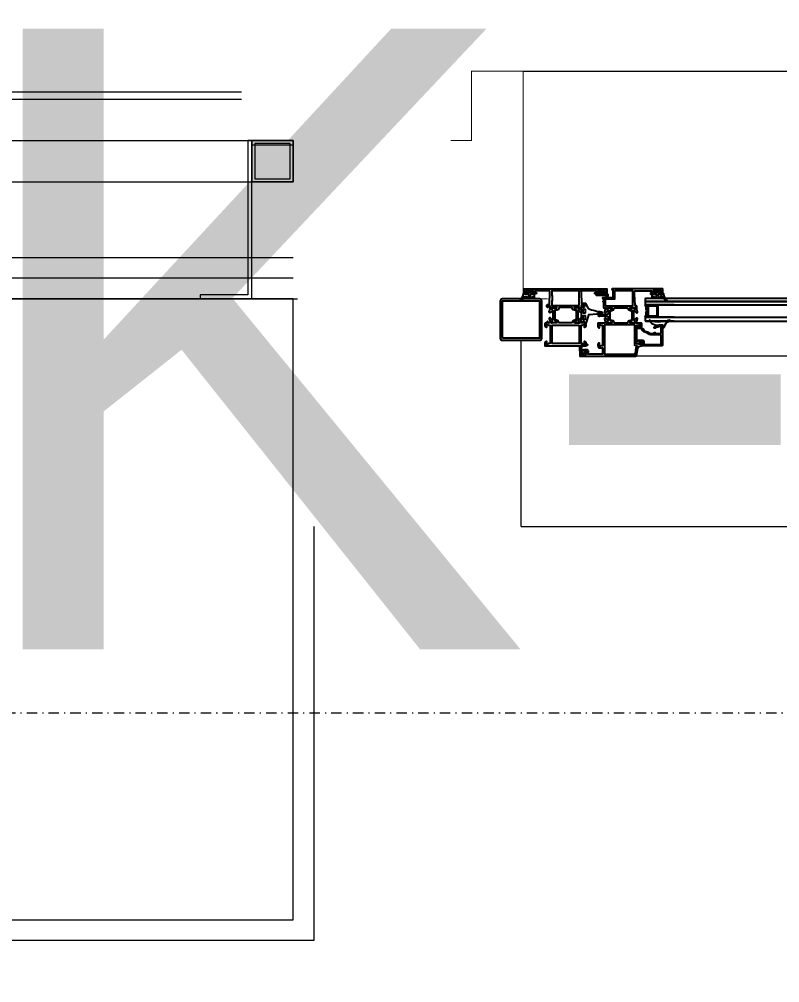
# Model space of a CAD drawing. Extents: x -1907 to 11890, y 0 to 8298.
# Drawn here: x 9128.6 to 9202, y 3719.8 to 3812.9 of the extents above; entities that cross this region are included whole.
import ezdxf
from ezdxf.enums import TextEntityAlignment as Align

# ---------------------------------------------------------------- set-up
doc = ezdxf.new("R2010")
doc.units = 0
doc.header["$MEASUREMENT"] = 0
doc.linetypes.add('DASHDOT', pattern=[1, 0.5, -0.25, 0, -0.25])
doc.layers.get('0').update_dxf_attribs({"color": 9, "lineweight": 9})
for name, color, linetype, lineweight in [('01', 9, 'Continuous', 9), ('06D', 9, 'Continuous', 9), ('10', 9, 'Continuous', 9), ('14', 9, 'Continuous', 9), ('15', 9, 'Continuous', 9), ('21_mahal200', 9, 'Continuous', 9), ('21_mahal200 @ 20', 9, 'Continuous', 9), ('24', 9, 'DASHDOT', 9), ('33', 9, 'BATTING', 9)]:
    doc.layers.add(name, color=color, linetype=linetype, lineweight=lineweight)
doc.styles.add('Arial', font='arial.ttf', dxfattribs={"height": 2.5})
doc.styles.add('MuuM_TEXT-STANDART', font='ARIALN.TTF')
doc.linetypes.add('BATTING', pattern='A,0.0001,-0.1,[134,ltypeshp.shx,S=0.1,R=0,X=-0.1,Y=0],-0.2,[134,ltypeshp.shx,S=0.1,R=180,X=0.1,Y=0],-0.1', length=0.4001)

# ---------------------------------------------------------------- blocks, each defined once
blk = doc.blocks.new('0a_roomno2')
at = {"style": 'Arial'}
blk.add_attdef('ODANO', (0, 1.505), '', height=3, dxfattribs=at)
blk.add_attdef('MEKANADI', text='', height=3, dxfattribs=at).set_placement((0.525, -4.75), align=Align.BOTTOM_LEFT)
at = {"style": 'MuuM_TEXT-STANDART', "width": 0.6}
for tag, p in [('YER01', (15, -7)), ('TAVAN01', (20.625, -7)), ('DUVAR01', (26.25, -7)), ('YER02', (15, -10.375)), ('TAVAN02', (20.625, -10.375)), ('DUVAR02', (26.25, -10.375)), ('YER03', (15, -13.75)), ('TAVAN03', (20.625, -13.75)), ('DUVAR03', (26.25, -13.75))]:
    blk.add_attdef(tag, text='', height=2.25, dxfattribs=at).set_placement(p, align=Align.MIDDLE_CENTER)
at = {"style": 'MuuM_TEXT-STANDART'}
blk.add_attdef('M2', text='', height=2.25, dxfattribs=at).set_placement((1.3231, -7.8046), align=Align.MIDDLE_LEFT)
at = {"style": 'MuuM_TEXT-STANDART', "width": 0.6}
blk.add_attdef('TEMIZTAVANYUKSEKLIGI', text='', height=2.25, dxfattribs=at).set_placement((2.7, -13.1619), align=Align.MIDDLE_LEFT)
blk = doc.blocks.new('*U970')
at = {"layer": '21_mahal200 @ 20'}
ref = blk.add_blockref('0a_roomno2', (8851.925, 3716.9), dxfattribs=dict(at, xscale=20, yscale=20, zscale=20))
ref.add_attrib('ODANO', ' PRS-1K-06', (8851.925, 3752), dxfattribs={"layer": '0', "height": 60, "style": 'Arial'})
blk = doc.blocks.new('p-s-profil')
at = {"layer": '10'}
blk.add_lwpolyline([(9, 15.3), (4.6, 15.3), (4.6, 0.4), (0, 0.4), (0, 0), (5, 0), (5, 14.9), (9, 14.9), (9, 15.3)], dxfattribs=at)
blk.add_lwpolyline([(9, 15.3), (4.6, 15.3), (4.6, 0.4), (0, 0.4), (0, 0), (5, 0), (5, 14.9), (9, 14.9), (9, 15.3)], dxfattribs=at)
blk = doc.blocks.new('p-kutu_profil_40x40')
h = blk.add_hatch(color=256)
h.dxf.hatch_style = 1
h.paths.add_polyline_path([(0, 0), (4, 0), (4, 4), (0, 4)])
h = blk.add_hatch(color=255)
h.dxf.hatch_style = 1
h.paths.add_polyline_path([(0, 0), (4, 0), (4, 4), (0, 4)])
blk.add_lwpolyline([(0, 0), (4, 0), (4, 4), (0, 4)], close=True)
at = {"layer": '10'}
for points in [[(0, 4), (4, 4), (4, 0), (0, 0)], [(0, 4), (4, 4), (4, 0), (0, 0)], [(0, 0), (4, 0), (4, 4), (0, 4)], [(0.3, 3.7), (3.7, 3.7), (3.7, 0.3), (0.3, 0.3)], [(0.3, 3.7), (3.7, 3.7), (3.7, 0.3), (0.3, 0.3)]]:
    blk.add_lwpolyline(points, close=True, dxfattribs=at)
blk = doc.blocks.new('P-DOG-PORSCHE')
at = {"layer": '06D'}
for points in [[(-117.783, 24), (-2.217, 24)], [(-13.177, -3.536), (-111.935, -3.535)], [(-118, -20), (-2, -20)]]:
    blk.add_lwpolyline(points, dxfattribs=at)
at = {"layer": '10', "lineweight": 25, "ltscale": 0.5}
for p, q in [((-112.196, 2.681), (-112.196, 2.977)), ((-103.22, 1.437), (-105.995, 1.437)), ((-104.795, 1.437), (-104.795, 0.237)), ((-103.22, 0.237), (-105.995, 0.237)), ((-103.22, -0.163), (-105.945, -0.163)), ((-103.22, -0.163), (-105.489, -0.163))]:
    blk.add_line(p, q, dxfattribs=at)
at = {"layer": '10', "const_width": 0.1}
blk.add_lwpolyline([(-124.783, 17.3), (-122.783, 17.3), (-122.783, 24), (-117.783, 24), (-117.783, 2), (-115.431, 2)], dxfattribs=at)
at = {"layer": '10', "lineweight": 25, "ltscale": 0.5}
for points in [[(-110.88, 2.775), (-110.88, 2.785), (-111.147, 2.785), (-111.147, 2.775), (-111.297, 2.775), (-111.297, 2.785), (-111.627, 2.785), (-111.627, 2.775), (-111.777, 2.775), (-111.777, 2.785), (-112.096, 2.785, 0.425337), (-112.196, 2.682), (-112.151, 1.494, 0.403083), (-112.121, 1.465), (-112, 1.465, -0.414214), (-111.88, 1.345), (-111.88, 1.255, -0.414214), (-111.98, 1.155), (-111.99, 1.155, -0.414214), (-112, 1.165), (-112, 1.315, 0.414214), (-112.03, 1.345), (-112.17, 1.345, 0.414214), (-112.2, 1.315), (-112.2, 1.01), (-112.13, 0.749, -0.700084), (-112.238, 0.674), (-112.256, 0.686), (-112.427, 0.859, -0.607471), (-112.411, 0.919, 0.283637), (-112.389, 0.941), (-112.339, 1.125, 1.229391), (-112.39, 1.155), (-112.864, 1.155), (-112.701, 0.889, -0.859449), (-112.732, 0.863), (-112.976, 0.956), (-113.098, 1.155), (-114.302, 1.155), (-114.424, 0.956), (-114.668, 0.863, -0.859449), (-114.699, 0.889), (-114.536, 1.155), (-115.01, 1.155, 1.229391), (-115.061, 1.125), (-115.011, 0.941, 0.283637), (-114.989, 0.919, -0.607471), (-114.973, 0.859), (-115.144, 0.686), (-115.162, 0.674, -0.700084), (-115.27, 0.749), (-115.2, 1.01), (-115.2, 1.315, 0.414214), (-115.23, 1.345), (-115.37, 1.345, 0.414214), (-115.4, 1.315), (-115.4, 1.165, -0.414214), (-115.41, 1.155), (-115.42, 1.155, -0.414214), (-115.52, 1.255), (-115.52, 1.345, -0.414214), (-115.4, 1.465), (-115.279, 1.465, 0.403083), (-115.249, 1.494), (-115.204, 2.682, 0.425337), (-115.304, 2.785), (-115.623, 2.785), (-115.623, 2.775), (-115.773, 2.775), (-115.773, 2.785), (-116.103, 2.785), (-116.103, 2.775), (-116.253, 2.775), (-116.253, 2.785), (-116.52, 2.785), (-116.52, 2.775), (-116.65, 2.775), (-116.65, 2.605, 0.414214), (-116.62, 2.575), (-116.52, 2.575), (-116.52, 2.525, -0.414214), (-116.57, 2.475), (-116.88, 2.475, -0.414214), (-116.95, 2.545), (-116.95, 2.565, -0.414214), (-116.94, 2.575), (-116.84, 2.575, 0.414214), (-116.79, 2.625), (-116.79, 2.745, 0.414214), (-116.84, 2.795), (-117.51, 2.795, 0.414214), (-117.56, 2.745), (-117.56, 2.625, 0.414214), (-117.51, 2.575), (-117.41, 2.575, -0.414214), (-117.4, 2.565), (-117.4, 2.545, -0.414214), (-117.47, 2.475), (-117.69, 2.475, -0.414214), (-117.7, 2.485), (-117.7, 2.965, -0.414214), (-117.69, 2.975), (-109.71, 2.975, -0.414214), (-109.7, 2.965), (-109.7, 2.485, -0.414214), (-109.71, 2.475), (-109.93, 2.475, -0.414214), (-110, 2.545), (-110, 2.565, -0.414214), (-109.99, 2.575), (-109.89, 2.575, 0.414214), (-109.84, 2.625), (-109.84, 2.745, 0.414214), (-109.89, 2.795), (-110.56, 2.795, 0.414214), (-110.61, 2.745), (-110.61, 2.625, 0.414214), (-110.56, 2.575), (-110.46, 2.575, -0.414214), (-110.45, 2.565), (-110.45, 2.545, -0.414214), (-110.52, 2.475), (-110.83, 2.475, -0.414214), (-110.88, 2.525), (-110.88, 2.575), (-110.78, 2.575, 0.414214), (-110.75, 2.605), (-110.75, 2.775)], [(-120, -1.8, 0.414214), (-119.8, -2), (-116.2, -2, 0.414214), (-116, -1.8), (-116, 1.8, 0.414214), (-116.2, 2), (-119.8, 2, 0.414214), (-120, 1.8)], [(-117.279, 2.61, 0.359904), (-117.303, 2.581), (-117.303, 2.405, 0.414214), (-117.273, 2.375), (-117.073, 2.375, 0.414214), (-117.043, 2.405), (-117.043, 2.581, 0.359904), (-117.068, 2.61, 0.094739)], [(-110.515, 2.469, 0.414214), (-110.48, 2.504), (-110.48, 2.584, 0.186103), (-110.484, 2.594), (-110.524, 2.636, -0.501687), (-110.513, 2.699), (-110.424, 2.745, -0.118551), (-110.345, 2.764), (-110.115, 2.764, -0.118551), (-110.035, 2.745), (-109.947, 2.699, -0.501687), (-109.936, 2.636), (-109.976, 2.594, 0.186103), (-109.98, 2.584), (-109.98, 2.504, 0.414214), (-109.945, 2.469), (-109.665, 2.469, -0.414214), (-109.625, 2.429), (-109.625, 2.284, -0.176484), (-109.636, 2.252), (-110.009, 1.718, -0.940455), (-110.073, 1.766), (-109.755, 2.271, 0.992608), (-109.855, 2.337), (-110.695, 2.337, -0.414214), (-110.735, 2.377), (-110.735, 2.429, -0.414214), (-110.695, 2.469)], [(-110.32, 2.474, -0.414214), (-110.345, 2.499), (-110.345, 2.599, -0.414214), (-110.32, 2.624), (-110.14, 2.624, -0.414214), (-110.115, 2.599), (-110.115, 2.499, -0.414214), (-110.14, 2.474)], [(-108.969, 1.965), (-109.809, 1.965, 0.414214), (-109.859, 1.915), (-109.859, 1.375, 0.414214), (-109.809, 1.325), (-107.249, 1.325, 0.414214), (-107.199, 1.375), (-107.199, 2.785), (-108.909, 2.785, 0.414214), (-108.959, 2.735), (-108.959, 1.975, -0.414214)], [(-104.727, 2.599, -0.359904), (-104.703, 2.57), (-104.703, 2.394, -0.414214), (-104.733, 2.364), (-104.933, 2.364, -0.414214), (-104.963, 2.394), (-104.963, 2.57, -0.359904), (-104.938, 2.599, -0.094739)], [(-114.735, -0.006, 0.131652), (-114.722, -0.056), (-114.615, -0.243, -0.131652), (-114.61, -0.258), (-114.61, -0.283, -0.414214), (-114.64, -0.313), (-115, -0.313, -0.414214), (-115.03, -0.283), (-115.03, -0.258, -0.131652), (-115.026, -0.243), (-114.919, -0.056, 0.131652), (-114.905, -0.006), (-114.905, 0.84, 0.131652), (-114.919, 0.89), (-115.026, 1.076, -0.131652), (-115.03, 1.091), (-115.03, 1.117, -0.414214), (-115, 1.147), (-114.64, 1.147, -0.414214), (-114.61, 1.117), (-114.61, 1.091, -0.131652), (-114.615, 1.076), (-114.722, 0.89, 0.131652), (-114.735, 0.84)], [(-112.665, -0.006, -0.131652), (-112.678, -0.056), (-112.785, -0.243, 0.131652), (-112.79, -0.258), (-112.79, -0.283, 0.414214), (-112.76, -0.313), (-112.4, -0.313, 0.414214), (-112.37, -0.283), (-112.37, -0.258, 0.131652), (-112.374, -0.243), (-112.481, -0.056, -0.131652), (-112.495, -0.006), (-112.495, 0.84, -0.131652), (-112.481, 0.89), (-112.374, 1.076, 0.131652), (-112.37, 1.091), (-112.37, 1.117, 0.414214), (-112.4, 1.147), (-112.76, 1.147, 0.414214), (-112.79, 1.117), (-112.79, 1.091, 0.131652), (-112.785, 1.076), (-112.678, 0.89, -0.131652), (-112.665, 0.84)], [(-111.803, 0.651, -0.414214), (-111.833, 0.621), (-111.963, 0.621, -0.414214), (-111.993, 0.651), (-111.993, 0.991, -0.414214), (-111.963, 1.021), (-111.833, 1.021, -0.414214), (-111.803, 0.991)], [(-109.665, 0.324, -0.403142), (-109.569, 0.225), (-109.569, -0.016, -0.131652), (-109.583, -0.066), (-109.69, -0.253, 0.131652), (-109.694, -0.268), (-109.694, -0.293, 0.414214), (-109.664, -0.323), (-109.304, -0.323, 0.414214), (-109.274, -0.293), (-109.274, -0.268, 0.131652), (-109.278, -0.253), (-109.386, -0.066, -0.131652), (-109.399, -0.016), (-109.399, 0.83, -0.131652), (-109.386, 0.88), (-109.278, 1.066, 0.131652), (-109.274, 1.081), (-109.274, 1.107, 0.414214), (-109.304, 1.137), (-109.664, 1.137, 0.414214), (-109.694, 1.107), (-109.694, 1.081, 0.131652), (-109.69, 1.066), (-109.583, 0.88, -0.131652), (-109.569, 0.83), (-109.569, 0.589, -0.403142), (-109.665, 0.489), (-110.521, 0.457, 0.962756), (-110.521, 0.357)], [(-107.283, -0.008, -0.131652), (-107.296, -0.058), (-107.404, -0.244, 0.131652), (-107.408, -0.259), (-107.408, -0.285, 0.414214), (-107.378, -0.315), (-107.018, -0.315, 0.414214), (-106.988, -0.285), (-106.988, -0.259, 0.131652), (-106.992, -0.244), (-107.099, -0.058, -0.131652), (-107.113, -0.008), (-107.113, 0.839, -0.131652), (-107.099, 0.889), (-106.992, 1.075, 0.131652), (-106.988, 1.09), (-106.988, 1.115, 0.414214), (-107.018, 1.145), (-107.378, 1.145, 0.414214), (-107.408, 1.115), (-107.408, 1.09, 0.131652), (-107.404, 1.075), (-107.296, 0.889, -0.131652), (-107.283, 0.839)], [(-107.099, 0.88), (-106.992, 1.066, 0.131652), (-106.988, 1.081), (-106.988, 1.107, 0.414214), (-107.018, 1.137), (-107.378, 1.137, 0.414214), (-107.408, 1.107), (-107.408, 1.081, 0.131652), (-107.404, 1.066), (-107.296, 0.88, -0.131652), (-107.283, 0.83), (-107.283, -0.016, -0.131652), (-107.296, -0.066), (-107.404, -0.253, 0.131652), (-107.408, -0.268), (-107.408, -0.293, 0.414214), (-107.378, -0.323), (-107.018, -0.323, 0.414214), (-106.988, -0.293), (-106.988, -0.268, 0.131652), (-106.992, -0.253), (-107.099, -0.066, -0.131652), (-107.113, -0.016), (-107.113, 0.83, -0.131652)], [(-105.695, 1.307, -0.414214), (-105.665, 1.337), (-104.925, 1.337, -0.414214), (-104.895, 1.307), (-104.895, 0.367, -0.414214), (-104.925, 0.337), (-105.665, 0.337, -0.414214), (-105.695, 0.367)], [(-106.668, -0.535, 0.365977), (-106.639, -0.51, -0.365977), (-106.609, -0.485), (-106.499, -0.485, -0.414214), (-106.469, -0.515), (-106.469, -0.605, -0.365977), (-106.494, -0.634, 0.366034), (-106.519, -0.664), (-106.519, -0.725, 0.414214), (-106.509, -0.735), (-106.469, -0.735, 0.414214), (-106.319, -0.585), (-106.319, -0.415, 0.414214), (-106.399, -0.335), (-106.819, -0.335, -0.493043), (-106.848, -0.297), (-106.749, 0.072, 0.700084), (-106.857, 0.147), (-106.875, 0.134), (-107.046, -0.039, 0.607471), (-107.03, -0.099, -0.283637), (-107.008, -0.12), (-106.959, -0.304, -1.229391), (-107.009, -0.335), (-107.43, -0.335, -0.585524), (-107.455, -0.289), (-107.322, -0.07, 0.713664), (-107.346, -0.041), (-107.596, -0.135), (-107.709, -0.32, -0.261412), (-107.734, -0.335), (-108.946, -0.335, -0.261412), (-108.971, -0.32), (-109.084, -0.135), (-109.334, -0.041, 0.713664), (-109.358, -0.07), (-109.225, -0.289, -0.585524), (-109.25, -0.335), (-109.671, -0.335, -1.229391), (-109.721, -0.304), (-109.672, -0.12, -0.283637), (-109.649, -0.099, 0.607471), (-109.634, -0.039), (-109.805, 0.134), (-109.823, 0.147, 0.700084), (-109.931, 0.072), (-109.861, -0.189), (-109.861, -0.305, -0.414214), (-109.891, -0.335), (-110.539, -0.335, 0.414214), (-110.569, -0.365), (-110.569, -0.685, 0.414222), (-110.469, -0.785), (-110.429, -0.785, 0.414214), (-110.419, -0.775), (-110.419, -0.664, 0.366034), (-110.444, -0.634, -0.365977), (-110.469, -0.605), (-110.469, -0.515, -0.414214), (-110.439, -0.485), (-110.329, -0.485, -0.365977), (-110.3, -0.51, 0.365977), (-110.27, -0.535), (-110.149, -0.535, -0.414214), (-110.119, -0.565), (-110.119, -1.505), (-110.089, -1.535), (-110.119, -1.565), (-110.119, -2.505, -0.414214), (-110.149, -2.535), (-110.27, -2.535, 0.365977), (-110.3, -2.56, -0.365977), (-110.329, -2.585), (-110.439, -2.585, -0.414214), (-110.469, -2.555), (-110.469, -2.465, -0.365977), (-110.444, -2.435, 0.366034), (-110.419, -2.405), (-110.419, -2.295, 0.414214), (-110.429, -2.285), (-110.469, -2.285, 0.414214), (-110.569, -2.385), (-110.569, -2.585, 0.414214), (-110.419, -2.735), (-110.149, -2.735, -0.414214), (-110.119, -2.765), (-110.119, -3.325, -0.414214), (-110.149, -3.355), (-111.539, -3.355, -0.414214), (-111.569, -3.325), (-111.569, -3.165, -0.414214), (-111.539, -3.135), (-111.469, -3.135), (-111.469, -3.085, 0.414214), (-111.519, -3.035), (-111.774, -3.035, 0.414214), (-111.844, -3.105), (-111.844, -3.125, 0.414214), (-111.834, -3.135), (-111.759, -3.135, -0.414214), (-111.709, -3.185), (-111.709, -3.325, -0.414214), (-111.759, -3.375), (-112.129, -3.375, -0.414214), (-112.179, -3.325), (-112.179, -3.185, -0.414214), (-112.129, -3.135), (-112.054, -3.135, 0.414214), (-112.044, -3.125), (-112.044, -3.105, 0.414214), (-112.114, -3.035), (-112.289, -3.035, 0.414214), (-112.319, -3.065), (-112.319, -3.505, 0.414214), (-112.289, -3.535), (-107.019, -3.535, 0.363975), (-106.822, -3.369), (-106.719, -2.783, -0.36397), (-106.423, -2.535), (-106.349, -2.535, 0.414214), (-106.319, -2.505), (-106.319, -2.285, 0.414214), (-106.469, -2.135), (-106.509, -2.135, 0.414214), (-106.519, -2.145), (-106.519, -2.205, 0.366034), (-106.494, -2.235, -0.365977), (-106.469, -2.265), (-106.469, -2.355, -0.414214), (-106.499, -2.385), (-106.609, -2.385, -0.365977), (-106.639, -2.36, 0.365977), (-106.668, -2.335), (-106.789, -2.335, -0.414214), (-106.819, -2.305), (-106.819, -1.465), (-106.849, -1.435), (-106.819, -1.405), (-106.819, -0.565, -0.414214), (-106.789, -0.535)], [(-111.803, 0.031, -0.414214), (-111.833, 0.001), (-111.963, 0.001, -0.414214), (-111.993, 0.031), (-111.993, 0.371, -0.414214), (-111.963, 0.401), (-111.833, 0.401, -0.414214), (-111.803, 0.371)], [(-107.02, -3.355, 0.207097), (-106.969, -3.333), (-106.969, -3.235), (-106.951, -3.235), (-106.867, -2.756, -0.106114), (-106.795, -2.581, 0.602221), (-106.82, -2.535), (-106.869, -2.535, -0.162278), (-106.929, -2.515), (-106.969, -2.515, -0.414214), (-106.999, -2.485), (-106.999, -0.565, 0.414214), (-107.049, -0.515), (-109.889, -0.515, 0.414214), (-109.939, -0.565), (-109.939, -3.355)], [(-105.138, -1.314), (-105.138, -1.274, -0.414214), (-105.108, -1.244), (-105.068, -1.244, -0.414214), (-105.038, -1.274), (-105.038, -1.294, 0.414214), (-104.988, -1.344), (-104.558, -1.344, 0.414214), (-104.458, -1.244), (-104.458, -0.695, 0.414214), (-104.508, -0.645), (-104.56, -0.645, 0.127567), (-104.594, -0.653, -0.09888), (-105.012, -0.787, 0.367727), (-105.038, -0.816, -0.399482), (-105.068, -0.844), (-105.108, -0.844, -0.414214), (-105.138, -0.814), (-105.138, -0.723, -0.400329), (-105.091, -0.673, 0.114933), (-104.654, -0.55, -0.127017), (-104.557, -0.525), (-104.368, -0.525, -0.414214), (-104.338, -0.555), (-104.338, -2.495, -0.414214), (-104.368, -2.525), (-106.288, -2.525, -0.414214), (-106.318, -2.495), (-106.318, -2.435, -0.414214), (-106.288, -2.405), (-106.268, -2.405), (-106.268, -2.105), (-106.538, -2.105), (-106.559, -2.14, -0.414214), (-106.6, -2.151), (-106.77, -2.052, -0.767327), (-106.752, -1.985), (-106.248, -1.985, -0.414214), (-106.148, -2.085), (-106.148, -2.355, 0.414214), (-106.098, -2.405), (-104.508, -2.405, 0.414214), (-104.458, -2.355), (-104.458, -1.564, 0.414214), (-104.558, -1.464), (-105.472, -1.464, -0.172094), (-105.674, -1.393, 0.126051), (-106.034, -1.227, -0.197455), (-106.239, -1.096), (-106.347, -0.941, 0.244698), (-106.495, -0.865), (-106.774, -0.865, -0.767327), (-106.801, -0.763), (-106.603, -0.649, -0.57735), (-106.558, -0.675), (-106.558, -0.745), (-106.495, -0.745, -0.244698), (-106.249, -0.873), (-106.146, -1.027, 0.197455), (-106.018, -1.109, -0.126051), (-105.603, -1.3, 0.178336), (-105.472, -1.344), (-105.168, -1.344, 0.414214)], [(-104.325, -0.533), (-104.325, -0.753, 0.414214), (-104.295, -0.783), (-104.257, -0.783, 0.356389), (-104.159, -0.703, -0.262181), (-103.645, -0.11, 0.316752), (-103.625, -0.082, 0.499585), (-103.664, -0.053, -0.048291), (-104.219, -0.195, -0.086497), (-105.318, -0.192, -0.16681), (-105.546, -0.08, 0.169383), (-105.566, -0.066), (-105.579, -0.063, 0.513067), (-105.626, -0.129, 0.159858), (-105.051, -0.509, 0.178819), (-104.685, -0.527), (-104.665, -0.517, -0.13005), (-104.616, -0.503), (-104.355, -0.503, -0.414214)], [(-112.099, -3.154), (-112.039, -3.154), (-112.039, -3.074, 0.236068), (-112.119, -3.034), (-112.284, -3.034, -0.414214), (-112.334, -2.984), (-112.334, -2.813, -0.557109), (-111.611, -2.365, -0.284432), (-111.569, -2.433, -0.557109), (-111.678, -2.5, 0.59685), (-112.181, -2.855, 2.161979), (-112.147, -2.884), (-112.004, -2.884, 1), (-111.884, -2.884), (-111.619, -2.884, -0.414214), (-111.569, -2.934), (-111.569, -2.984, -0.414214), (-111.619, -3.034), (-111.769, -3.034, 0.236068), (-111.849, -3.074), (-111.849, -3.154), (-111.789, -3.154), (-111.789, -3.188, -0.323522), (-111.824, -3.235), (-111.917, -3.266, -0.019238), (-111.924, -3.268), (-111.964, -3.268, -0.019238), (-111.972, -3.266), (-112.065, -3.235, -0.323522), (-112.099, -3.188)]]:
    blk.add_lwpolyline(points, format="xyb", close=True, dxfattribs=at)
for points in [[(-106.939, 1.343, -0.459137), (-106.975, 1.371), (-107.029, 2.465), (-107.029, 2.735, -0.414214), (-106.979, 2.785), (-105.399, 2.785, -0.414214), (-105.369, 2.755), (-105.369, 2.595, -0.414214), (-105.399, 2.565), (-105.499, 2.565), (-105.499, 2.515, 0.414214), (-105.449, 2.465), (-105.139, 2.465, 0.414214), (-105.069, 2.535), (-105.069, 2.555, 0.414214), (-105.079, 2.565), (-105.179, 2.565, -0.414214), (-105.229, 2.615), (-105.229, 2.765, -0.414214), (-105.179, 2.815), (-104.509, 2.815, -0.414214), (-104.459, 2.765), (-104.459, 2.615, -0.414214), (-104.509, 2.565), (-104.609, 2.565, 0.414214), (-104.619, 2.555), (-104.619, 2.535, 0.414214), (-104.549, 2.465), (-104.329, 2.465, 0.414214), (-104.319, 2.475), (-104.319, 2.955, 0.414214), (-104.329, 2.965), (-109.194, 2.965, 0.535184), (-109.217, 2.931), (-109.199, 2.887), (-109.169, 2.887, -0.414214), (-109.139, 2.857), (-109.139, 2.145, -0.414214), (-109.169, 2.115), (-110.114, 2.115, 0.535184), (-110.137, 2.081), (-110.127, 2.056, 0.302776), (-110.099, 2.037), (-110.069, 2.037, -0.414214), (-110.039, 2.007), (-110.039, 1.175, 0.414214), (-110.009, 1.145), (-109.891, 1.145, -0.414214), (-109.861, 1.115), (-109.861, 1), (-109.931, 0.739, 0.700084), (-109.823, 0.664), (-109.805, 0.676), (-109.634, 0.849, 0.607471), (-109.649, 0.909, -0.283637), (-109.672, 0.931), (-109.721, 1.115, -1.229391), (-109.671, 1.145), (-109.197, 1.145), (-109.359, 0.879, 0.859449), (-109.329, 0.853), (-109.084, 0.946), (-108.962, 1.145), (-107.718, 1.145), (-107.596, 0.946), (-107.351, 0.853, 0.859449), (-107.321, 0.879), (-107.483, 1.145), (-107.009, 1.145, -1.229391), (-106.959, 1.115), (-107.008, 0.931, -0.283637), (-107.03, 0.909, 0.607471), (-107.046, 0.849), (-106.875, 0.676), (-106.857, 0.664, 0.700084), (-106.749, 0.739), (-106.819, 1), (-106.819, 1.245, 0.474196), (-106.939, 1.343)], [(-117.789, 2.486, -0.220745), (-118.099, 1.892, 0.651907), (-118.043, 1.823, 0.176952), (-117.751, 2.138, -0.281357), (-117.608, 2.227), (-117.527, 2.227), (-117.513, 2.227), (-117.506, 2.226), (-117.499, 2.224), (-117.491, 2.221), (-117.484, 2.217), (-117.478, 2.212), (-117.473, 2.206), (-117.468, 2.199), (-117.465, 2.191), (-117.463, 2.177), (-117.463, 2.101), (-117.463, 2.098), (-117.462, 2.095), (-117.461, 2.092), (-117.46, 2.089), (-117.457, 2.087), (-117.455, 2.084), (-117.452, 2.083), (-117.449, 2.082), (-117.443, 2.081), (-117.363, 2.081), (-117.36, 2.081), (-117.357, 2.082), (-117.354, 2.083), (-117.352, 2.084), (-117.349, 2.087), (-117.347, 2.089), (-117.345, 2.092), (-117.344, 2.095), (-117.343, 2.101), (-117.343, 2.177), (-117.343, 2.184), (-117.341, 2.191), (-117.338, 2.199), (-117.334, 2.206), (-117.329, 2.212), (-117.322, 2.217), (-117.315, 2.221), (-117.308, 2.224), (-117.293, 2.227), (-117.286, 2.226), (-117.279, 2.224), (-117.271, 2.221), (-117.264, 2.217), (-117.258, 2.212), (-117.253, 2.206), (-117.248, 2.199), (-117.245, 2.191), (-117.243, 2.177), (-117.243, 2.101), (-117.243, 2.098), (-117.242, 2.095), (-117.241, 2.092), (-117.24, 2.089), (-117.237, 2.087), (-117.235, 2.084), (-117.232, 2.083), (-117.229, 2.082), (-117.223, 2.081), (-117.143, 2.081), (-117.14, 2.081), (-117.137, 2.082), (-117.134, 2.083), (-117.132, 2.084), (-117.129, 2.087), (-117.127, 2.089), (-117.125, 2.092), (-117.124, 2.095), (-117.123, 2.101), (-117.123, 2.177), (-117.123, 2.184), (-117.121, 2.191), (-117.118, 2.199), (-117.114, 2.206), (-117.109, 2.212), (-117.102, 2.217), (-117.095, 2.221), (-117.088, 2.224), (-117.073, 2.227), (-117.066, 2.226), (-117.059, 2.224), (-117.051, 2.221), (-117.044, 2.217), (-117.038, 2.212), (-117.033, 2.206), (-117.028, 2.199), (-117.025, 2.191), (-117.023, 2.177), (-117.023, 2.101), (-117.023, 2.098), (-117.022, 2.095), (-117.021, 2.092), (-117.02, 2.089), (-117.017, 2.087), (-117.015, 2.084), (-117.012, 2.083), (-117.009, 2.082), (-117.003, 2.081), (-116.923, 2.081), (-116.92, 2.081), (-116.917, 2.082), (-116.914, 2.083), (-116.912, 2.084), (-116.909, 2.087), (-116.907, 2.089), (-116.905, 2.092), (-116.904, 2.095), (-116.903, 2.101), (-116.903, 2.177), (-116.903, 2.184), (-116.901, 2.191), (-116.898, 2.199), (-116.894, 2.206), (-116.889, 2.212), (-116.882, 2.217), (-116.875, 2.221), (-116.868, 2.224), (-116.853, 2.227), (-116.846, 2.226), (-116.839, 2.224), (-116.831, 2.221), (-116.824, 2.217), (-116.818, 2.212), (-116.813, 2.206), (-116.808, 2.199), (-116.805, 2.191), (-116.803, 2.177), (-116.803, 2.101), (-116.803, 2.098), (-116.802, 2.095), (-116.801, 2.092), (-116.8, 2.089), (-116.797, 2.087), (-116.795, 2.084), (-116.792, 2.083), (-116.789, 2.082), (-116.783, 2.081), (-116.703, 2.081), (-116.7, 2.081), (-116.697, 2.082), (-116.694, 2.083), (-116.692, 2.084), (-116.689, 2.087), (-116.687, 2.089), (-116.685, 2.092), (-116.684, 2.095), (-116.683, 2.101), (-116.683, 2.439, 0.414214), (-116.713, 2.469), (-116.944, 2.469, -0.414214), (-116.974, 2.499), (-116.974, 2.564, -0.291535), (-116.963, 2.582), (-116.915, 2.602, 0.613042), (-116.912, 2.664), (-117.031, 2.727, 0.127095), (-117.094, 2.744), (-117.294, 2.744, 0.127095), (-117.357, 2.727), (-117.466, 2.67, 0.585233), (-117.466, 2.6), (-117.419, 2.576, -0.167811), (-117.414, 2.564), (-117.414, 2.499, -0.414214), (-117.444, 2.469), (-117.739, 2.469), (-117.739, 2.532, 0.394677), (-117.789, 2.486)], [(-104.238, 2.475, 0.220745), (-103.928, 1.881, -0.651907), (-103.984, 1.812, -0.176952), (-104.276, 2.128, 0.281357), (-104.419, 2.216), (-104.5, 2.216), (-104.514, 2.216), (-104.521, 2.215), (-104.528, 2.214), (-104.536, 2.211), (-104.543, 2.207), (-104.549, 2.201), (-104.554, 2.195), (-104.558, 2.188), (-104.561, 2.181), (-104.564, 2.166), (-104.564, 2.09), (-104.564, 2.087), (-104.564, 2.084), (-104.566, 2.081), (-104.567, 2.079), (-104.569, 2.076), (-104.572, 2.074), (-104.575, 2.072), (-104.578, 2.071), (-104.584, 2.07), (-104.664, 2.07), (-104.666, 2.07), (-104.669, 2.071), (-104.672, 2.072), (-104.675, 2.074), (-104.678, 2.076), (-104.68, 2.079), (-104.682, 2.081), (-104.683, 2.084), (-104.684, 2.09), (-104.684, 2.166), (-104.684, 2.173), (-104.686, 2.181), (-104.689, 2.188), (-104.693, 2.195), (-104.698, 2.201), (-104.705, 2.207), (-104.712, 2.211), (-104.719, 2.214), (-104.734, 2.216), (-104.741, 2.215), (-104.748, 2.214), (-104.756, 2.211), (-104.763, 2.207), (-104.769, 2.201), (-104.774, 2.195), (-104.778, 2.188), (-104.781, 2.181), (-104.784, 2.166), (-104.784, 2.09), (-104.784, 2.087), (-104.784, 2.084), (-104.786, 2.081), (-104.787, 2.079), (-104.789, 2.076), (-104.792, 2.074), (-104.795, 2.072), (-104.798, 2.071), (-104.804, 2.07), (-104.884, 2.07), (-104.886, 2.07), (-104.889, 2.071), (-104.892, 2.072), (-104.895, 2.074), (-104.898, 2.076), (-104.9, 2.079), (-104.902, 2.081), (-104.903, 2.084), (-104.904, 2.09), (-104.904, 2.166), (-104.904, 2.173), (-104.906, 2.181), (-104.909, 2.188), (-104.913, 2.195), (-104.918, 2.201), (-104.925, 2.207), (-104.932, 2.211), (-104.939, 2.214), (-104.954, 2.216), (-104.961, 2.215), (-104.968, 2.214), (-104.976, 2.211), (-104.983, 2.207), (-104.989, 2.201), (-104.994, 2.195), (-104.998, 2.188), (-105.001, 2.181), (-105.004, 2.166), (-105.004, 2.09), (-105.004, 2.087), (-105.004, 2.084), (-105.006, 2.081), (-105.007, 2.079), (-105.009, 2.076), (-105.012, 2.074), (-105.015, 2.072), (-105.018, 2.071), (-105.024, 2.07), (-105.104, 2.07), (-105.106, 2.07), (-105.109, 2.071), (-105.112, 2.072), (-105.115, 2.074), (-105.118, 2.076), (-105.12, 2.079), (-105.122, 2.081), (-105.123, 2.084), (-105.124, 2.09), (-105.124, 2.166), (-105.124, 2.173), (-105.126, 2.181), (-105.129, 2.188), (-105.133, 2.195), (-105.138, 2.201), (-105.145, 2.207), (-105.152, 2.211), (-105.159, 2.214), (-105.174, 2.216), (-105.181, 2.215), (-105.188, 2.214), (-105.196, 2.211), (-105.203, 2.207), (-105.209, 2.201), (-105.214, 2.195), (-105.218, 2.188), (-105.221, 2.181), (-105.224, 2.166), (-105.224, 2.09), (-105.224, 2.087), (-105.224, 2.084), (-105.226, 2.081), (-105.227, 2.079), (-105.229, 2.076), (-105.232, 2.074), (-105.235, 2.072), (-105.238, 2.071), (-105.244, 2.07), (-105.324, 2.07), (-105.326, 2.07), (-105.329, 2.071), (-105.332, 2.072), (-105.335, 2.074), (-105.338, 2.076), (-105.34, 2.078), (-105.342, 2.081), (-105.343, 2.084), (-105.344, 2.09), (-105.344, 2.428, -0.414214), (-105.314, 2.458), (-105.083, 2.458, 0.414214), (-105.053, 2.488), (-105.053, 2.553, 0.291535), (-105.064, 2.571), (-105.112, 2.591, -0.613042), (-105.114, 2.654), (-104.995, 2.717, -0.127095), (-104.933, 2.733), (-104.733, 2.733, -0.127095), (-104.67, 2.717), (-104.561, 2.66, -0.585233), (-104.561, 2.59), (-104.608, 2.565, 0.167811), (-104.613, 2.553), (-104.613, 2.488, 0.414214), (-104.583, 2.458), (-104.288, 2.458), (-104.288, 2.522, -0.394677), (-104.238, 2.475)], [(-112.193, 0.019, 0.081633), (-112.193, 0.999), (-112.193, 1.079, -0.104779), (-112.177, 1.152), (-112.117, 1.287, -0.296563), (-112.099, 1.299), (-112.033, 1.299, -0.414214), (-112.003, 1.269), (-112.003, 1.234, 0.414214), (-111.978, 1.209), (-111.898, 1.209, 0.414214), (-111.873, 1.234), (-111.873, 1.424, 0.414214), (-111.908, 1.459), (-112.123, 1.459, -0.414214), (-112.143, 1.479), (-112.143, 1.569, -0.414214), (-112.123, 1.589), (-111.833, 1.589, -0.285747), (-111.743, 1.533), (-111.552, 1.105, 0.189764), (-111.498, 1.056, 0.061836), (-110.241, 0.749, -0.380587), (-110.153, 0.649), (-110.153, 0.569, -0.203536), (-110.183, 0.497), (-110.371, 0.316, -0.999219), (-110.454, 0.402), (-110.303, 0.549, 0.950364), (-110.301, 0.589, 0.068684), (-110.601, 0.579, 0.364538), (-110.643, 0.529, -0.394287), (-110.661, 0.509), (-111.464, 0.454, 0.309555), (-111.486, 0.437), (-111.705, -0.266, -0.328426), (-111.753, -0.301), (-111.848, -0.301, -0.414214), (-111.873, -0.276), (-111.873, -0.216, 0.414214), (-111.898, -0.191), (-111.978, -0.191, 0.414214), (-112.003, -0.216), (-112.003, -0.251, -0.414214), (-112.033, -0.281), (-112.099, -0.281, -0.296563), (-112.117, -0.269), (-112.177, -0.134, -0.104779), (-112.193, -0.061), (-112.193, 0.019)], [(-115.62, -0.325, 0.414222), (-115.7, -0.405), (-115.7, -0.575, 0.414214), (-115.55, -0.725), (-115.51, -0.725, 0.414214), (-115.5, -0.715), (-115.5, -0.654, 0.366034), (-115.525, -0.624, -0.365977), (-115.55, -0.595), (-115.55, -0.505, -0.414214), (-115.52, -0.475), (-115.41, -0.475, -0.365977), (-115.38, -0.5, 0.365977), (-115.351, -0.525), (-115.23, -0.525, -0.414214), (-115.2, -0.555), (-115.2, -1.395), (-115.17, -1.425), (-115.2, -1.455), (-115.2, -2.295, -0.414214), (-115.23, -2.325), (-115.351, -2.325, 0.365977), (-115.38, -2.35, -0.365977), (-115.41, -2.375), (-115.52, -2.375, -0.414214), (-115.55, -2.345), (-115.55, -2.255, -0.365977), (-115.525, -2.225, 0.366034), (-115.5, -2.195), (-115.5, -2.135, 0.414214), (-115.51, -2.125), (-115.55, -2.125, 0.414214), (-115.7, -2.275), (-115.7, -2.515, 0.414214), (-115.69, -2.525), (-111.71, -2.525, 0.414214), (-111.7, -2.515), (-111.7, -2.275, 0.414214), (-111.85, -2.125), (-111.89, -2.125, 0.414214), (-111.9, -2.135), (-111.9, -2.195, 0.366034), (-111.875, -2.225, -0.365977), (-111.85, -2.255), (-111.85, -2.345, -0.414214), (-111.88, -2.375), (-111.99, -2.375, -0.365977), (-112.02, -2.35, 0.365977), (-112.049, -2.325), (-112.17, -2.325, -0.414214), (-112.2, -2.295), (-112.2, -1.455), (-112.23, -1.425), (-112.2, -1.395), (-112.2, -0.555, -0.414214), (-112.17, -0.525), (-112.049, -0.525, 0.365977), (-112.02, -0.5, -0.365977), (-111.99, -0.475), (-111.88, -0.475, -0.414214), (-111.85, -0.505), (-111.85, -0.595, -0.365977), (-111.875, -0.624, 0.366034), (-111.9, -0.654), (-111.9, -0.715, 0.414214), (-111.89, -0.725), (-111.85, -0.725, 0.414214), (-111.7, -0.575), (-111.7, -0.405, 0.414214), (-111.78, -0.325), (-111.85, -0.325, -0.414214), (-111.88, -0.295), (-111.88, -0.275, 0.414214), (-111.98, -0.175), (-111.99, -0.175, 0.414214), (-112, -0.185), (-112, -0.295, -0.414214), (-112.03, -0.325), (-112.17, -0.325, -0.414214), (-112.2, -0.295), (-112.2, -0.179), (-112.13, 0.082, 0.700084), (-112.238, 0.157), (-112.256, 0.144), (-112.427, -0.029, 0.607471), (-112.411, -0.089, -0.283637), (-112.389, -0.11), (-112.339, -0.294, -1.229391), (-112.39, -0.325), (-112.864, -0.325), (-112.702, -0.06, 0.713664), (-112.727, -0.031), (-112.976, -0.125), (-113.098, -0.325), (-114.302, -0.325), (-114.424, -0.125), (-114.673, -0.031, 0.713664), (-114.698, -0.06), (-114.536, -0.325), (-115.01, -0.325, -1.229391), (-115.061, -0.294), (-115.011, -0.11, -0.283637), (-114.989, -0.089, 0.607471), (-114.973, -0.029), (-115.144, 0.144), (-115.162, 0.157, 0.700084), (-115.27, 0.082), (-115.2, -0.179), (-115.2, -0.295, -0.414214), (-115.23, -0.325), (-115.37, -0.325, -0.414214), (-115.4, -0.295), (-115.4, -0.185, 0.414214), (-115.41, -0.175), (-115.42, -0.175, 0.414214), (-115.52, -0.275), (-115.52, -0.295, -0.414214), (-115.55, -0.325), (-115.62, -0.325)]]:
    blk.add_lwpolyline(points, format="xyb", dxfattribs=at)
for points in [[(-112.39, 1.345), (-112.39, 1.815), (-112.4, 1.815), (-112.4, 2.315), (-112.39, 2.315), (-112.39, 2.785), (-115.01, 2.785), (-115.01, 2.315), (-115, 2.315), (-115, 1.815), (-115.01, 1.815), (-115.01, 1.345), (-113.775, 1.345), (-113.775, 1.365), (-113.625, 1.365), (-113.625, 1.345)], [(-119.8, -1.8), (-119.8, 1.8), (-116.2, 1.8), (-116.2, -1.8)], [(-112.4, -0.525), (-112.4, -2.325), (-115, -2.325), (-115, -0.525)]]:
    blk.add_lwpolyline(points, close=True, dxfattribs=at)
blk.add_arc((-110.439, -2.455), 0.03, 99.59407, 180, dxfattribs=at)
at = {"layer": '14'}
blk.add_lwpolyline([(-118, -20), (-118, -2)], dxfattribs=at)
at = {"layer": '15', "lineweight": 25, "ltscale": 0.5}
for p, q in [((-105.995, 2.025), (-105.946, 2.074)), ((-105.995, 2.025), (-105.995, 1.437)), ((-105.946, 2.074), (-16.805, 2.074)), ((-105.995, 1.774), (-16.805, 1.774)), ((-105.995, 1.736), (-16.805, 1.736)), ((-105.978, 1.436), (-16.805, 1.436)), ((-105.795, 1.437), (-105.795, 0.237)), ((-105.995, 0.237), (-105.995, -0.113)), ((-105.978, 0.236), (-16.805, 0.236)), ((-105.995, -0.113), (-105.945, -0.163)), ((-105.978, -0.164), (-16.805, -0.164))]:
    blk.add_line(p, q, dxfattribs=at)
blk.add_arc((-107.745, 0.837), 1.85, 341.07536, 18.92464, dxfattribs=at)

msp = doc.modelspace()

# ---------------------------------------------------------------- linework, layer by layer
at = {"layer": '01'}
msp.add_lwpolyline([(9095.058, 3725.873), (9155.058, 3725.873), (9155.058, 3785.873), (9095.058, 3785.873)], close=True, dxfattribs=at)
at = {"layer": '06D'}
for points in [[(7695.208, 3801.173), (9155.058, 3801.173)], [(7695.208, 3797.173), (9155.058, 3797.173)], [(7699.608, 3789.873), (9155.058, 3789.873)], [(7755.058, 3785.873), (9155.458, 3785.873)]]:
    msp.add_lwpolyline(points, dxfattribs=at)
at = {"layer": '10'}
for points in [[(7684.246, 3805.873), (9150.058, 3805.873)], [(7684.246, 3805.173), (9150.058, 3805.173)]]:
    msp.add_lwpolyline(points, dxfattribs=at)
at = {"layer": '14'}
msp.add_lwpolyline([(9157.058, 3763.873), (9157.058, 3723.873), (9093.058, 3723.873), (9093.058, 3763.873), (8847.058, 3763.873), (8847.058, 3507.873), (8992.058, 3507.873), (8992.058, 3488.873), (8847.058, 3488.873), (8847.058, 3488.873), (8847.058, 3488.873), (8847.058, 2957.873), (9113.058, 2957.873), (9113.058, 3488.873), (9098.058, 3488.873), (9098.058, 3507.873), (9113.058, 3507.873), (9113.058, 3617.873), (9130.058, 3617.873)], dxfattribs=at)
at = {"layer": '24', "ltscale": 2}
msp.add_lwpolyline([(7012.529, 3745.873), (10535.058, 3745.873)], dxfattribs=at)
at = {"layer": '33', "ltscale": 0.2, "flags": 128}
msp.add_lwpolyline([(9155.058, 3787.873), (7693.058, 3787.873), (7693.058, 2309.53)], dxfattribs=at)

# ---------------------------------------------------------------- block references
for name, p in [('P-DOG-PORSCHE', (9295.058, 3783.873)), ('p-s-profil', (9146.058, 3785.873))]:
    msp.add_blockref(name, p)
at = {"extrusion": (0, 0, -1), "zscale": -1}
msp.add_blockref('p-kutu_profil_40x40', (-9155.058, 3797.173), dxfattribs=at)
at = {"layer": '21_mahal200', "color": 6}
msp.add_blockref('*U970', (0, 0), dxfattribs=at)

doc.saveas('drawing.dxf')
